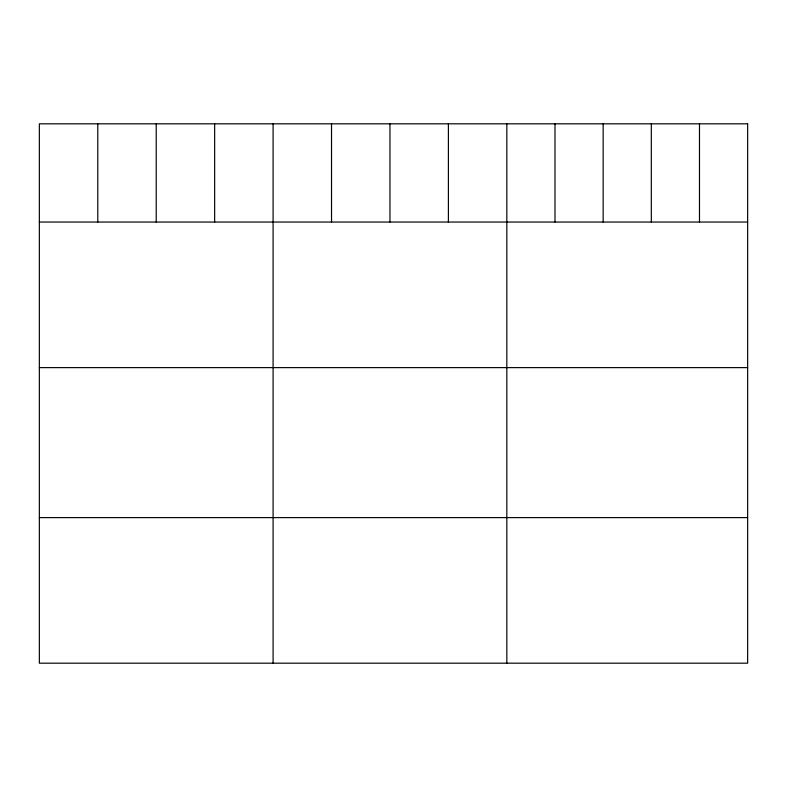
<?xml version="1.0" encoding="UTF-8"?>
<svg xmlns="http://www.w3.org/2000/svg" width="787" height="787" viewBox="0 0 787 787"><rect width="100%" height="100%" fill="white"/><g stroke="black" fill="none" stroke-linecap="round" stroke-linejoin="round"><path stroke-width="1.18" d="M39.35 222.042L747.65 222.042M39.35 367.618L747.65 367.618M39.35 517.61L747.65 517.61M699.486 123.815L699.486 222.042M651.321 123.815L651.321 222.042M603.157 123.815L603.157 222.042M554.992 123.815L554.992 222.042M506.828 123.815L506.828 663.185M448.393 123.815L448.393 222.042M389.958 123.815L389.958 222.042M331.524 123.815L331.524 222.042M273.089 123.815L273.089 663.185M214.654 123.815L214.654 222.042M156.22 123.815L156.22 222.042M97.785 123.815L97.785 222.042M747.65 123.815L39.35 123.815L39.35 663.185L747.65 663.185L747.65 123.815"/></g></svg>
